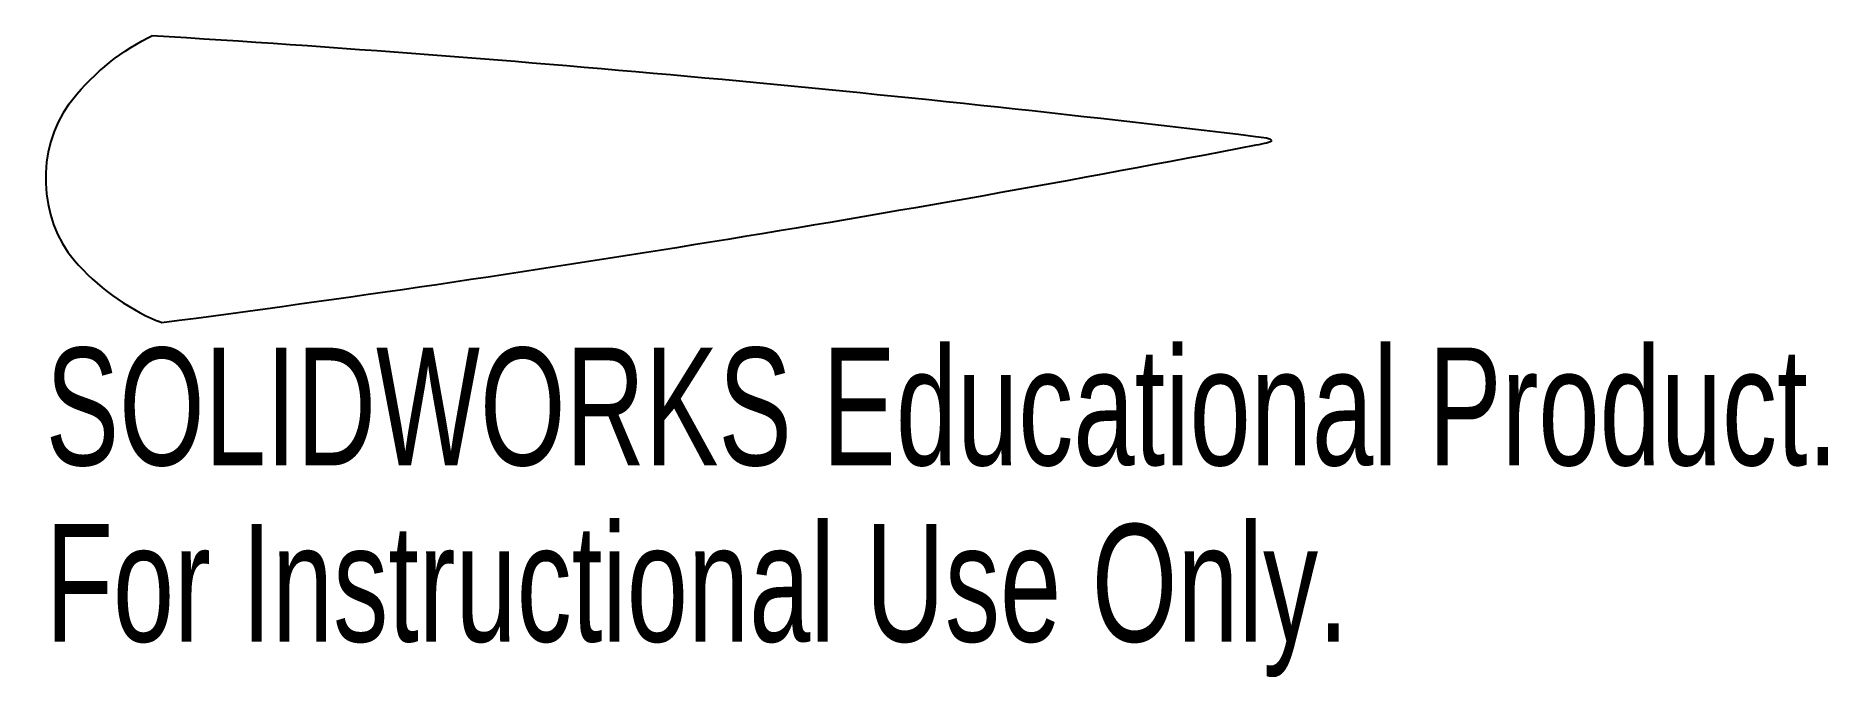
# Model space of a CAD drawing. Header units: millimetres. Extents: x 969.8 to 1043.5, y 25 to 51.3.
import ezdxf

# ---------------------------------------------------------------- set-up
doc = ezdxf.new("R2010")
doc.units = ezdxf.units.MM
doc.styles.add('SLDTEXTSTYLE0', font='TXT', dxfattribs={"width": 0.7})

msp = doc.modelspace()

# ---------------------------------------------------------------- linework, layer by layer
at = {"color": 7, "linetype": 'Continuous', "lineweight": 25}
for p, q in [((974.425, 51.251), (974.588, 51.334)), ((975, 39.534), (974.832, 39.605))]:
    msp.add_line(p, q, dxfattribs=at)
for points in [[(971.177, 48.521), (972.017, 49.651), (973.145, 50.599), (974.425, 51.251)], [(1019.955, 47.189), (1004.906, 49.008), (989.766, 50.414), (974.588, 51.334)], [(971.177, 48.521), (969.818, 46.691), (969.917, 43.833), (971.401, 42.103)], [(1020.615, 47.034), (1020.612, 47.107), (1020.262, 47.152), (1019.955, 47.189)], [(1019.967, 46.834), (1005.082, 43.97), (990.077, 41.511), (975, 39.534)], [(1020.615, 47.034), (1020.617, 46.961), (1020.271, 46.893), (1019.967, 46.834)], [(971.401, 42.103), (972.317, 41.034), (973.509, 40.167), (974.832, 39.605)]]:
    msp.add_open_spline(points, degree=3, dxfattribs=at)

# ---------------------------------------------------------------- texts
at = {"color": 7, "linetype": 'Continuous', "char_height": 4.83362, "attachment_point": 1, "style": 'SLDTEXTSTYLE0'}
for s, insert in [('SOLIDWORKS Educational Product.', (970.223, 38.515)), ('For Instructional Use Only.', (970.223, 31.264))]:
    msp.add_mtext(s, dxfattribs=dict(at, insert=insert))

doc.saveas('drawing.dxf')
